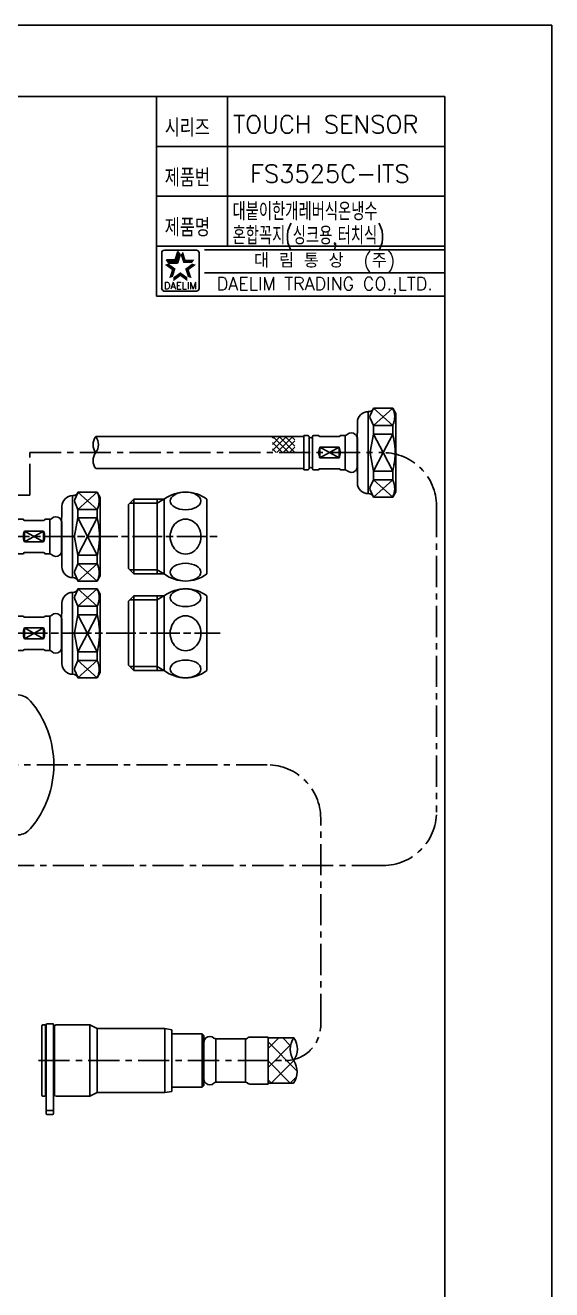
# Model space of a CAD drawing. Extents: x 0 to 841, y -1188 to -594.
# Drawn here: x 693.2 to 841, y -948.8 to -594 of the extents above; entities that cross this region are included whole.
import ezdxf
from ezdxf.enums import TextEntityAlignment as Align

# ---------------------------------------------------------------- set-up
doc = ezdxf.new("R2010")
doc.units = 0
doc.header["$LTSCALE"] = 7
doc.header["$MEASUREMENT"] = 0
doc.linetypes.add('CENTER', pattern=[2, 1.25, -0.25, 0.25, -0.25])
doc.linetypes.add('CHAIN', pattern=[0.3543, 0.2362, -0.0295, 0.0591, -0.0295])
doc.layers.get('0').update_dxf_attribs({"color": 2, "linetype": 'CONTINUOUS'})
for name, color, linetype in [('CL', 1, 'CENTER'), ('D', 2, 'CONTINUOUS'), ('DWG', 7, 'CONTINUOUS'), ('HT', 3, 'CONTINUOUS'), ('TXT', 4, 'CONTINUOUS')]:
    doc.layers.add(name, color=color, linetype=linetype)
doc.styles.add('GHS', font='romans', dxfattribs={"bigfont": 'ghs'})
doc.styles.add('ROMANS', font='romans')

# ---------------------------------------------------------------- blocks, each defined once
blk = doc.blocks.new('BORDER')
for p, q in [((1, 1), (0, 1)), ((1, 0), (1, 1))]:
    blk.add_line(p, q)
blk = doc.blocks.new('A$C202E245C')
at = {"layer": 'DWG'}
for p, q in [((-6.11, 13.31), (-9.61, 13.31)), ((-9.61, -7.69), (-9.61, 13.31)), ((-6.93, -7.69), (-6.93, 13.31)), ((-6.11, 13.31), (2.98, 13.31)), ((-4.5, 6.31), (-0.2, 6.31)), ((-4.5, 6.31), (-4.5, -0.69)), ((-2.32, 6.31), (-2.32, -0.69)), ((-0.5, 6.31), (-0.5, -0.69)), ((-0.2, 6.31), (-0.2, -0.69)), ((5.08, 6.31), (14.37, 6.31)), ((-4.5, -0.69), (-0.2, -0.69)), ((5.09, -0.69), (14.37, -0.69)), ((-6.11, -7.69), (-9.61, -7.69)), ((-6.11, -7.69), (2.98, -7.69))]:
    blk.add_line(p, q, dxfattribs=at)
for centre, radius, start, end in [((-6.11, 7.05), 27.77, 90, 130.1295), ((-6.11, 7.05), 27.77, 49.8705, 90), ((-20.78, 24.45), 5, 130.1295, 175.6221), ((8.56, 24.45), 5, 4.3779, 49.8705), ((261.89, 2.81), 288.5, 175.6221, 184.3779), ((-274.11, 2.81), 288.5, 355.6221, 4.3779), ((2.98, 11.81), 1.5, 8.9805, 90), ((-53.99, 2.81), 59.18, 351.0275, 8.9805), ((2.98, -6.19), 1.5, 270, 351.0275), ((-20.78, -18.83), 5, 184.3779, 229.8705), ((8.56, -18.83), 5, 310.1295, 355.6221), ((-6.11, -1.42), 27.77, 229.8705, 270), ((-6.11, -1.42), 27.77, 270, 310.1295)]:
    blk.add_arc(centre, radius, start, end, dxfattribs=at)
blk = doc.blocks.new('nut')
at = {"layer": 'D', "ltscale": 0.6}
for p, q in [((40726.74, -8042.71), (40721.35, -8037.83)), ((40726.74, -8037.83), (40721.35, -8042.71)), ((40724.04, -8050.33), (40721.35, -8045.11)), ((40726.74, -8045.11), (40724.04, -8050.33)), ((40711.71, -8048.83), (40706.31, -8051.83)), ((40711.71, -8051.83), (40706.31, -8048.83)), ((40724.04, -8050.33), (40721.35, -8055.54)), ((40726.74, -8055.54), (40724.04, -8050.33)), ((40726.74, -8057.94), (40721.35, -8062.83)), ((40726.74, -8062.83), (40721.35, -8057.94))]:
    blk.add_line(p, q, dxfattribs=at)
at = {"layer": 'DWG'}
for p, q in [((40719.85, -8038.83), (40719.85, -8050.33)), ((40720.45, -8039.89), (40721.27, -8038.02)), ((40721.35, -8037.83), (40726.74, -8037.83)), ((40727.6, -8039.32), (40726.74, -8037.83)), ((40727.6, -8040.03), (40727.6, -8039.32)), ((40727.6, -8039.66), (40727.6, -8053.04)), ((40716.85, -8044.58), (40716.85, -8041.83)), ((40721.35, -8042.71), (40720.46, -8040.7)), ((40726.74, -8042.71), (40721.35, -8042.71)), ((40721.35, -8045.11), (40721.35, -8042.71)), ((40726.74, -8042.71), (40726.74, -8045.11)), ((40701.75, -8045.48), (40702.9, -8045.48)), ((40701.75, -8055.18), (40701.75, -8045.48)), ((40701.75, -8045.48), (40701.75, -8055.18)), ((40703.25, -8045.83), (40703.25, -8050.33)), ((40704.25, -8045.83), (40704.25, -8050.33)), ((40704.6, -8045.48), (40706.01, -8045.48)), ((40706.01, -8045.53), (40706.01, -8045.48)), ((40706.31, -8045.83), (40711.71, -8045.83)), ((40712.01, -8045.48), (40713.41, -8045.48)), ((40712.01, -8045.53), (40712.01, -8045.48)), ((40713.41, -8055.18), (40713.41, -8045.48)), ((40716.75, -8055.73), (40716.75, -8044.93)), ((40716.85, -8044.58), (40716.85, -8044.83)), ((40716.85, -8046.12), (40716.85, -8058.83)), ((40721.35, -8045.11), (40720.41, -8050.14)), ((40726.74, -8045.11), (40721.35, -8045.11)), ((40703.25, -8054.83), (40703.25, -8050.33)), ((40704.25, -8054.83), (40704.25, -8050.33)), ((40706.31, -8048.83), (40711.71, -8048.83)), ((40706.31, -8048.83), (40706.31, -8050.33)), ((40706.31, -8051.83), (40706.31, -8050.33)), ((40711.71, -8048.83), (40711.71, -8050.33)), ((40711.71, -8051.83), (40711.71, -8050.33)), ((40719.85, -8061.83), (40719.85, -8050.33)), ((40721.35, -8055.54), (40720.41, -8050.51)), ((40706.31, -8051.83), (40711.71, -8051.83)), ((40727.6, -8053.04), (40727.6, -8061.33)), ((40701.75, -8055.18), (40702.9, -8055.18)), ((40704.6, -8055.18), (40706.01, -8055.18)), ((40706.01, -8055.13), (40706.01, -8055.18)), ((40706.31, -8054.83), (40711.71, -8054.83)), ((40712.01, -8055.13), (40712.01, -8055.18)), ((40712.01, -8055.18), (40713.41, -8055.18)), ((40721.35, -8057.94), (40720.46, -8059.96)), ((40726.74, -8055.54), (40721.35, -8055.54)), ((40721.35, -8055.54), (40721.35, -8057.94)), ((40726.74, -8057.94), (40721.35, -8057.94)), ((40726.74, -8057.94), (40726.74, -8055.54)), ((40720.45, -8060.76), (40721.27, -8062.63)), ((40727.6, -8061.33), (40726.74, -8062.83)), ((40721.35, -8062.83), (40726.74, -8062.83))]:
    blk.add_line(p, q, dxfattribs=at)
for points in [[(40726.74, -8042.71), (40726.81, -8042.55), (40726.9, -8042.33), (40726.98, -8042.11), (40727.05, -8041.9), (40727.11, -8041.7), (40727.16, -8041.49), (40727.21, -8041.29), (40727.24, -8041.09), (40727.27, -8040.89), (40727.29, -8040.69), (40727.31, -8040.49), (40727.31, -8040.29), (40727.31, -8040.1), (40727.3, -8039.9), (40727.28, -8039.7), (40727.25, -8039.5), (40727.22, -8039.3), (40727.18, -8039.1), (40727.12, -8038.89), (40727.07, -8038.69), (40727, -8038.48), (40726.92, -8038.26), (40726.83, -8038.05), (40726.74, -8037.83)], [(40727.11, -8046.83), (40727.17, -8047.17), (40727.04, -8046.49), (40726.89, -8045.8), (40726.74, -8045.11)], [(40726.74, -8057.94), (40726.81, -8058.1), (40726.9, -8058.32), (40726.98, -8058.54), (40727.05, -8058.75), (40727.11, -8058.96), (40727.16, -8059.16), (40727.21, -8059.36), (40727.24, -8059.56), (40727.27, -8059.76), (40727.29, -8059.96), (40727.31, -8060.16), (40727.31, -8060.36), (40727.31, -8060.55), (40727.3, -8060.75), (40727.28, -8060.95), (40727.25, -8061.15), (40727.22, -8061.35), (40727.18, -8061.55), (40727.12, -8061.76), (40727.07, -8061.96), (40727, -8062.17), (40726.92, -8062.39), (40726.83, -8062.6), (40726.74, -8062.83)]]:
    blk.add_lwpolyline(points, dxfattribs=at)
for points in [[(40727.17, -8053.48), (40727.1, -8053.88, 0.089594), (40727.1, -8046.77)], [(40726.74, -8055.54), (40726.89, -8054.85), (40727.04, -8054.16), (40727.17, -8053.48), (40727.1, -8053.88, 0.003385), (40727.14, -8053.61)]]:
    blk.add_lwpolyline(points, format="xyb", dxfattribs=at)
for centre, radius, start, end in [((40719.85, -8041.83), 3, 89.4597, 180), ((40719.94, -8037.33), 1.5, 267.839, 340.5774), ((40721.37, -8040.29), 1, 156.4975, 203.9751), ((40702.9, -8045.83), 0.35, 360, 90), ((40703.55, -8045.75), 0.3, 186.2876, 208.5523), ((40703.75, -8045.64), 0.532, 208.5523, 331.4477), ((40703.96, -8045.75), 0.3, 331.4477, 353.7124), ((40704.6, -8045.83), 0.35, 90, 180), ((40706.31, -8045.53), 0.3, 180, 270), ((40711.71, -8045.53), 0.3, 270, 0), ((40713.41, -8044.68), 0.8, 270, 314.4593), ((40715.13, -8046.42), 1.65, 47.9269, 134.4593), ((40715.13, -8046.42), 1.65, 10.345, 47.9269), ((40716.85, -8044.93), 0.1, 90, 180), ((40709.91, -8050.33), 3.9, 157.3801, 180), ((40709.91, -8050.33), 3.9, 180, 202.6199), ((40708.11, -8050.33), 3.9, 0, 22.6199), ((40708.11, -8050.33), 3.9, 337.3801, 0), ((40721.39, -8050.33), 1, 169.3559, 190.6441), ((40703.55, -8054.9), 0.3, 151.4477, 173.7124), ((40703.75, -8055.01), 0.532, 28.5523, 151.4477), ((40703.96, -8054.9), 0.3, 6.2876, 28.5523), ((40715.13, -8054.23), 1.65, 312.0731, 349.655), ((40702.9, -8054.83), 0.35, 270, 0), ((40704.6, -8054.83), 0.35, 180, 270), ((40706.31, -8055.13), 0.3, 90, 180), ((40711.71, -8055.13), 0.3, 0, 90), ((40713.41, -8055.98), 0.8, 45.5407, 90), ((40715.13, -8054.23), 1.65, 225.5407, 312.0731), ((40716.85, -8055.73), 0.1, 180, 270), ((40719.85, -8058.83), 3, 180, 270.5403), ((40719.94, -8063.32), 1.5, 19.4226, 92.161), ((40721.37, -8060.36), 1, 156.0249, 203.5025)]:
    blk.add_arc(centre, radius, start, end, dxfattribs=at)
blk = doc.blocks.new('HOSE')
at = {"layer": 'HT', "ltscale": 0.6}
h = blk.add_hatch(dxfattribs=at)
h.set_pattern_fill('ANSI37', color=256, scale=10, angle=90)
h.set_pattern_definition([(135, (36912.7817, -28545.7335), (-0.88388348, -0.88388348), []), (225, (36912.7817, -28545.7335), (0.88388348, -0.88388348), [])])
h.paths.add_polyline_path([(40969.21, -8320.8), (40969.21, -8316.3), (40975.48, -8316.3), (40975.48, -8320.8)])
at = {"layer": 'D'}
for centre, start, end in [((40922.6, -8318.55), 143.1547, 216.8453), ((40916.6, -8318.55), 323.1547, 36.8453), ((40922.6, -8323.05), 143.1547, 216.8453)]:
    blk.add_arc(centre, 3.75, start, end, dxfattribs=at)
at = {"layer": 'DWG'}
for p, q in [((40956.35, -8316.3), (40919.6, -8316.3)), ((40977.96, -8316.3), (40956.35, -8316.3)), ((40977.96, -8325.3), (40919.6, -8325.3))]:
    blk.add_line(p, q, dxfattribs=at)
at = {"layer": 'D'}
blk.add_blockref('nut', (276.22, -270.48), dxfattribs=at)

msp = doc.modelspace()

# ---------------------------------------------------------------- linework, layer by layer
at = {"color": 7}
for p, q in [((730, -614), (730, -670)), ((750, -614), (750, -656)), ((730, -628), (811, -628)), ((730, -642), (811, -642)), ((730, -656), (811, -656)), ((730, -670), (811, -670))]:
    msp.add_line(p, q, dxfattribs=at)
at = {"color": 2, "linetype": 'Continuous'}
for p, q in [((731.48, -667.87), (731.48, -657.87)), ((732.23, -657.12), (741.23, -657.12)), ((741.98, -657.87), (741.98, -667.87)), ((743.5, -657), (811, -657)), ((743.5, -663.5), (811, -663.5)), ((741.23, -668.62), (732.48, -668.62))]:
    msp.add_line(p, q, dxfattribs=at)
at = {"color": 2}
for p, q in [((732.81, -659.82), (735.24, -659.82)), ((733.48, -660.73), (732.81, -659.82)), ((735.24, -659.82), (735.99, -657.51)), ((735.9, -660.73), (736.65, -658.43)), ((736.65, -658.43), (735.99, -657.51)), ((733.48, -660.73), (735.9, -660.73))]:
    msp.add_line(p, q, dxfattribs=at)
for p, q in [((730.18, -728.13), (732.13, -727)), ((722.55, -728.13), (730.18, -728.13)), ((722.55, -746.83), (730.18, -746.83)), ((730.18, -746.83), (732.13, -747.96)), ((722.55, -755.28), (730.18, -755.28)), ((730.18, -755.28), (732.13, -754.15)), ((722.55, -773.98), (730.18, -773.98)), ((730.18, -773.98), (732.13, -775.11))]:
    msp.add_line(p, q)
at = {"color": 2, "linetype": 'Continuous'}
for centre, radius, start, end in [((732.23, -657.87), 0.75, 90, 180), ((741.23, -657.87), 0.75, 0, 90), ((732.35, -667.74), 0.884, 188.1301, 278.1301), ((741.23, -667.87), 0.75, 270, 0)]:
    msp.add_arc(centre, radius, start, end, dxfattribs=at)
at = {"color": 2}
for points in [[(732.81, -659.82), (733.48, -660.73), (735.24, -659.82), (735.9, -660.73)], [(735.24, -659.82), (735.9, -660.73), (735.99, -657.51), (736.65, -658.43)], [(737.47, -657.51), (736.8, -658.43), (738.22, -659.82), (737.55, -660.73)], [(738.22, -659.82), (737.55, -660.73), (740.64, -659.82), (739.98, -660.73)], [(734.32, -662.65), (735.4, -662.3), (732.36, -661.22), (733.43, -660.87)], [(733.57, -664.95), (734.65, -664.6), (734.32, -662.65), (735.4, -662.3)], [(736.73, -664.4), (736.73, -663.27), (734.77, -665.82), (734.77, -664.69)], [(738.69, -665.82), (738.69, -664.69), (736.73, -664.4), (736.73, -663.27)], [(741.1, -661.22), (740.02, -660.87), (739.14, -662.65), (738.06, -662.3)], [(739.14, -662.65), (738.06, -662.3), (739.89, -664.95), (738.81, -664.6)]]:
    msp.add_solid(points, dxfattribs=at)
at = {"layer": 'CL'}
for p, q in [((694.46, -725.82), (694.46, -713.92)), ((694.46, -713.92), (793.64, -713.92)), ((561, -725.82), (694.46, -725.82)), ((808.64, -728.92), (808.64, -814.79)), ((793.64, -829.79), (624.66, -829.79)), ((696.86, -884.54), (766.14, -884.54))]:
    msp.add_line(p, q, dxfattribs=at)
at = {"layer": 'CL', "linetype": 'CHAIN', "ltscale": 5}
for p, q in [((624.12, -737.48), (747.87, -737.48)), ((629.12, -764.63), (747.87, -764.63))]:
    msp.add_line(p, q, dxfattribs=at)
at = {"layer": 'CL', "linetype": 'CENTER'}
for p, q in [((761.14, -801.55), (584.59, -801.55)), ((776.14, -874.54), (776.14, -816.55))]:
    msp.add_line(p, q, dxfattribs=at)
at = {"layer": 'CL'}
for centre, start, end in [((793.64, -728.92), 0, 90), ((793.64, -814.79), 270, 0)]:
    msp.add_arc(centre, 15, start, end, dxfattribs=at)
at = {"layer": 'CL', "linetype": 'CENTER'}
for centre, radius, start, end in [((761.14, -816.55), 15, 0, 90), ((766.14, -874.54), 10, 270, 0)]:
    msp.add_arc(centre, radius, start, end, dxfattribs=at)
at = {"layer": 'D'}
for p, q in [((746.7, -878.44), (746.7, -890.64)), ((755.06, -890.64), (755.06, -878.44))]:
    msp.add_line(p, q, dxfattribs=at)
at = {"layer": 'DWG'}
for p, q in [((723.68, -727), (722.18, -728.5)), ((723.68, -727), (732.18, -727)), ((723.68, -727), (723.68, -737.48)), ((730.18, -727), (730.18, -737.48)), ((732.18, -727), (732.18, -737.48)), ((744.18, -727), (744.18, -737.48)), ((722.18, -737.48), (722.18, -728.5)), ((722.18, -737.48), (722.18, -746.46)), ((723.68, -747.96), (723.68, -737.48)), ((730.18, -747.96), (730.18, -737.48)), ((732.18, -747.96), (732.18, -737.48)), ((744.18, -747.96), (744.18, -737.48)), ((723.68, -747.96), (722.18, -746.46)), ((723.68, -747.96), (732.18, -747.96)), ((723.68, -754.15), (722.18, -755.65)), ((722.18, -764.63), (722.18, -755.65)), ((723.68, -754.15), (732.18, -754.15)), ((723.68, -754.15), (723.68, -764.63)), ((730.18, -754.15), (730.18, -764.63)), ((732.18, -754.15), (732.18, -764.63)), ((744.18, -754.15), (744.18, -764.63)), ((722.18, -764.63), (722.18, -773.61)), ((723.68, -775.11), (723.68, -764.63)), ((730.18, -775.11), (730.18, -764.63)), ((732.18, -775.11), (732.18, -764.63)), ((744.18, -775.11), (744.18, -764.63)), ((723.68, -775.11), (722.18, -773.61)), ((723.68, -775.11), (732.18, -775.11)), ((697.84, -874.84), (697.84, -884.54)), ((698.14, -874.54), (698.54, -874.54)), ((698.84, -874.84), (698.84, -884.54)), ((699.09, -874.44), (699.09, -884.54)), ((699.34, -874.19), (700.84, -874.19)), ((701.09, -874.44), (701.09, -884.54)), ((701.34, -875.04), (701.34, -884.54)), ((701.84, -874.54), (711.34, -874.54)), ((711.34, -874.54), (711.34, -894.54)), ((711.34, -874.54), (713.34, -875.54)), ((713.34, -875.54), (713.34, -893.54)), ((713.34, -875.54), (732.34, -875.54)), ((732.34, -893.54), (732.34, -875.54)), ((732.34, -875.54), (734.34, -875.89)), ((734.34, -884.54), (734.34, -875.89)), ((698.84, -876.59), (699.09, -876.59)), ((701.09, -876.59), (701.34, -876.59)), ((734.34, -877.04), (742.84, -877.04)), ((742.84, -877.04), (742.84, -892.04)), ((742.84, -877.04), (743.34, -877.54)), ((743.34, -877.54), (743.34, -891.54)), ((743.34, -884.54), (743.34, -878.74)), ((743.34, -879.39), (743.34, -884.54)), ((755.06, -878.44), (746.7, -878.44)), ((755.55, -878.27), (755.62, -878.22)), ((761.34, -877.94), (756.42, -877.94)), ((761.34, -891.14), (761.34, -877.94)), ((761.34, -878.19), (768.61, -878.19)), ((697.84, -894.24), (697.84, -884.54)), ((698.84, -894.24), (698.84, -884.54)), ((699.09, -884.54), (699.09, -899.43)), ((701.09, -884.54), (701.09, -899.43)), ((701.34, -894.04), (701.34, -884.54)), ((734.34, -884.54), (734.34, -893.19)), ((743.34, -889.69), (743.34, -884.54)), ((743.34, -884.54), (743.34, -890.34)), ((743.34, -889.69), (743.34, -884.54)), ((755.06, -890.64), (746.7, -890.64)), ((698.84, -892.49), (699.09, -892.49)), ((701.09, -892.49), (701.34, -892.49)), ((711.34, -894.54), (713.34, -893.54)), ((713.34, -893.54), (732.34, -893.54)), ((732.34, -893.54), (734.34, -893.19)), ((734.34, -892.04), (742.84, -892.04)), ((743.34, -891.54), (742.84, -892.04)), ((755.55, -890.81), (755.62, -890.86)), ((761.34, -891.14), (756.42, -891.14)), ((761.34, -890.89), (768.47, -890.89)), ((698.14, -894.54), (698.54, -894.54)), ((701.84, -894.54), (711.34, -894.54)), ((699.09, -898.54), (701.09, -898.54)), ((699.34, -899.68), (700.84, -899.68))]:
    msp.add_line(p, q, dxfattribs=at)
for centre, radius, start, end in [((738.18, -735), 10, 53.1301, 126.8699), ((738.18, -739.96), 10, 233.1301, 306.8699), ((738.18, -762.15), 10, 53.1301, 126.8699), ((738.18, -767.11), 10, 233.1301, 306.8699), ((698.14, -874.84), 0.3, 90, 180), ((698.54, -874.84), 0.3, 0, 90), ((699.34, -874.44), 0.25, 90, 180), ((700.84, -874.44), 0.25, 0, 90), ((701.84, -875.04), 0.5, 90, 180), ((744.99, -879.39), 1.65, 132.0731, 179.9944), ((744.99, -879.39), 1.65, 45.5407, 132.0731), ((746.7, -877.64), 0.8, 225.5407, 270), ((755.06, -877.64), 0.8, 270, 308.1929), ((756.42, -879.24), 1.3, 90, 128.1929), ((773.18, -881.41), 5.6, 144.8063, 213.9501), ((763.97, -881.31), 5.6, 324.8063, 33.9501), ((763.9, -887.66), 5.6, 324.8063, 33.9501), ((744.99, -889.69), 1.65, 180, 190.345), ((744.99, -889.69), 1.65, 190.345, 227.9269), ((746.7, -891.44), 0.8, 90, 134.4593), ((755.06, -891.44), 0.8, 51.8071, 90), ((701.84, -894.04), 0.5, 180, 270), ((744.99, -889.69), 1.65, 227.9269, 314.4593), ((756.42, -889.84), 1.3, 231.8071, 270), ((698.14, -894.24), 0.3, 180, 270), ((698.54, -894.24), 0.3, 270, 0), ((699.34, -899.43), 0.25, 180, 270), ((700.84, -899.43), 0.25, 270, 0)]:
    msp.add_arc(centre, radius, start, end, dxfattribs=at)
at = {"layer": 'DWG', "extrusion": (0, 0, -1)}
for centre in [(738.18, -727.49), (738.18, -754.64)]:
    msp.add_ellipse(centre, major_axis=(-4.31, 0), ratio=0.576014, dxfattribs=at)
for centre in [(738.18, -737.48), (738.18, -764.63)]:
    msp.add_ellipse(centre, major_axis=(0, -4.9), ratio=0.880211, start_param=1.570796, end_param=4.712389, dxfattribs=at)
at = {"layer": 'DWG'}
for centre in [(738.18, -737.48), (738.18, -764.63)]:
    msp.add_ellipse(centre, major_axis=(0, 4.9), ratio=0.880211, start_param=1.570796, end_param=4.712389, dxfattribs=at)
for centre in [(738.18, -747.47), (738.18, -774.62)]:
    msp.add_ellipse(centre, major_axis=(-4.31, 0), ratio=0.576014, dxfattribs=at)
at = {"layer": 'HT'}
for p, q in [((764.33, -878.19), (761.34, -881.18)), ((761.34, -879.32), (769.49, -887.47)), ((765.51, -878.19), (767.69, -880.37)), ((767.75, -880.06), (761.34, -886.48)), ((761.34, -884.62), (767.6, -890.89)), ((768.56, -884.56), (762.23, -890.89)), ((761.34, -889.92), (762.3, -890.89)), ((769.3, -889.12), (767.54, -890.89))]:
    msp.add_line(p, q, dxfattribs=at)
at = {"layer": 'TXT'}
for p, q in [((25, -614), (811, -614)), ((811, -614), (811, -1168))]:
    msp.add_line(p, q, dxfattribs=at)

# ---------------------------------------------------------------- block references
at = {"xscale": 841, "yscale": 594, "zscale": 841}
msp.add_blockref('BORDER', (0, -1188), dxfattribs=at)
at = {"layer": 'D'}
for p in [(-40206.62, 7606.88), (-40289.59, 7583.32), (-40289.59, 7556.17)]:
    msp.add_blockref('HOSE', p, dxfattribs=at)
at = {"layer": 'D', "ltscale": 0.6, "rotation": 90}
msp.add_blockref('A$C202E245C', (672, -795.44), dxfattribs=at)

# ---------------------------------------------------------------- texts
at = {"color": 7, "linetype": 'Continuous'}
for s, height, style, p in [('대 림 통 상  (주)', 4, 'GHS', (777.26, -660.3)), ('DAELIM TRADING CO.,LTD.', 3.6, 'ROMANS', (777.26, -667.07))]:
    msp.add_text(s, height=height, dxfattribs=dict(at, style=style)).set_placement(p, align=Align.MIDDLE)
at = {"color": 2, "linetype": 'Continuous', "style": 'ROMANS'}
msp.add_text('DAELIM', height=2, dxfattribs=at).set_placement((736.73, -668.07), align=Align.CENTER)
at = {"layer": 'D', "style": 'GHS'}
for s, width, p in [('시리즈', 0.8, (732.34, -625.27)), ('제품번', 0.8, (732.34, -639.27)), ('대붙이한개레버식온냉수', 0.7, (751.37, -648.76)), ('제품명', 0.8, (732.34, -653.27)), ('혼합꼭지(싱크용,터치식)', 0.7, (751.37, -655.52))]:
    msp.add_text(s, height=5, dxfattribs=dict(at, width=width)).set_placement(p)
msp.add_text('TOUCH SENSOR', height=5, dxfattribs=at).set_placement((751.5, -624.29))
at = {"layer": 'D', "color": 7, "style": 'GHS'}
msp.add_text('FS3525C-ITS', height=5, dxfattribs=at).set_placement((756.33, -638.15))

doc.saveas('drawing.dxf')
